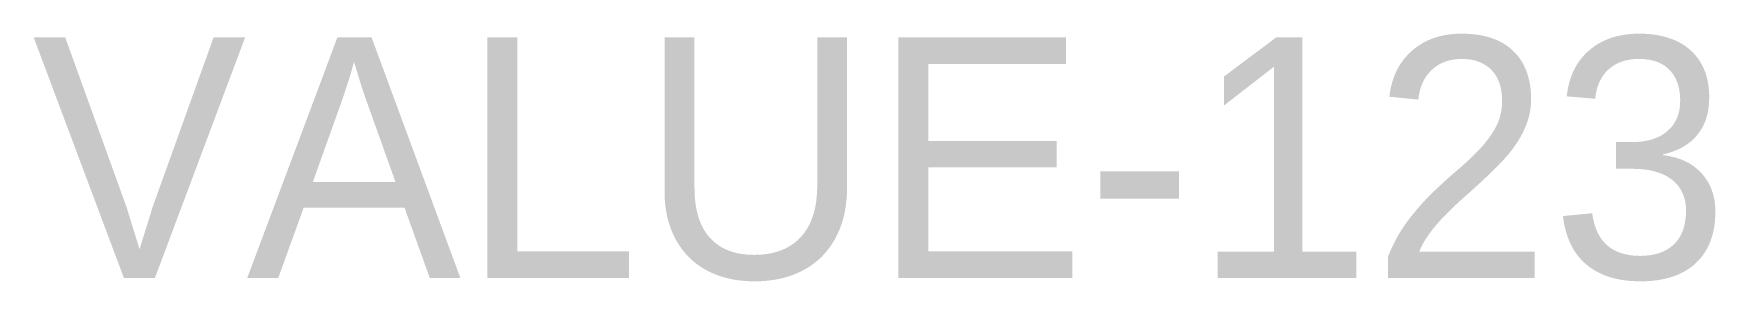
# Model space of a CAD drawing. Header units: metres. Extents: x 0 to 17.5, y -2.5 to 0.
import ezdxf

# ---------------------------------------------------------------- set-up
doc = ezdxf.new("R2010")
doc.units = ezdxf.units.M

msp = doc.modelspace()

# ---------------------------------------------------------------- texts
at = {"insert": (0, 0), "char_height": 2.5, "width": 60, "attachment_point": 1}
msp.add_mtext('VALUE-123', dxfattribs=at)

doc.saveas('drawing.dxf')
